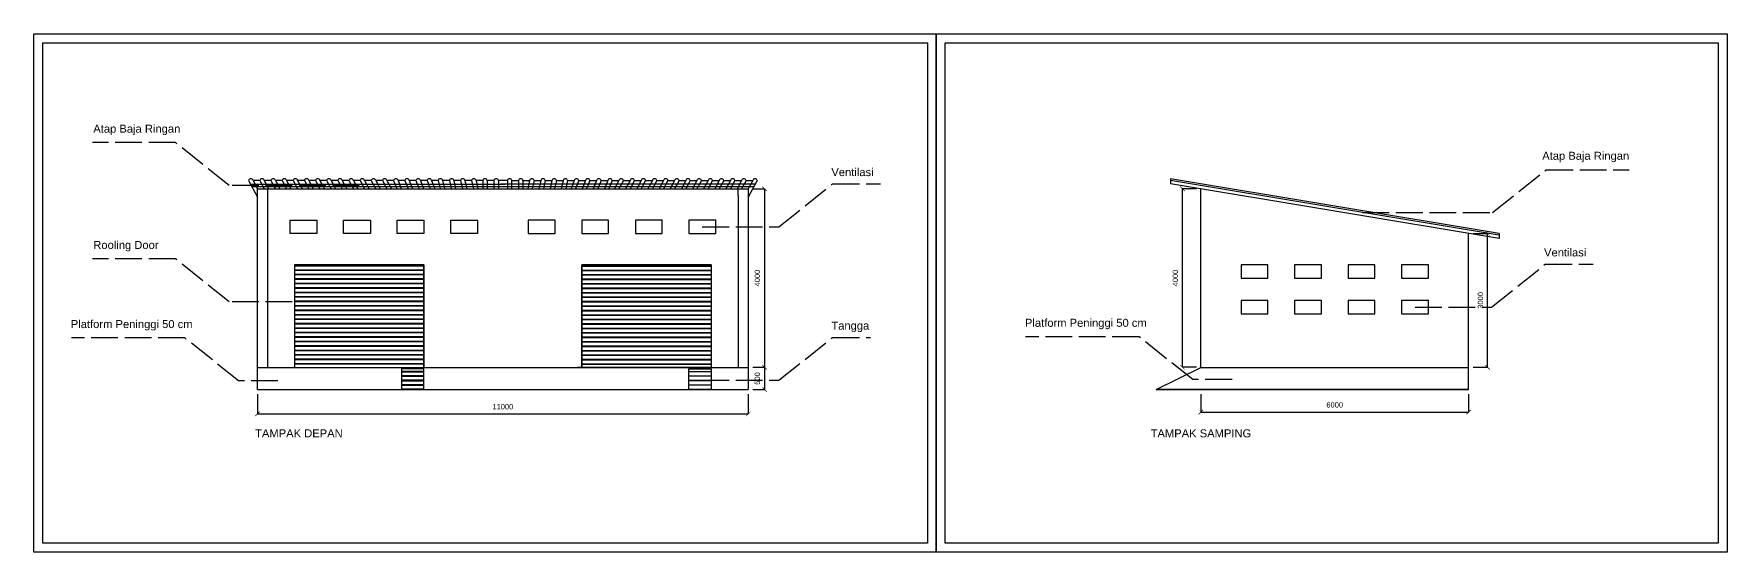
# Model space of a CAD drawing. Header units: millimetres. Extents: x -7159 to 79228, y 2019 to 23918.
# Drawn here: x 41275 to 79228, y 10350 to 21966 of the extents above; entities that cross this region are included whole.
import ezdxf

# ---------------------------------------------------------------- set-up
doc = ezdxf.new("R2010")
doc.units = ezdxf.units.MM
doc.header["$MEASUREMENT"] = 0
doc.linetypes.add('ACAD_ISO02W100', pattern=[15, 12, -3])
doc.styles.get("Standard").update_dxf_attribs({"font": 'arial.ttf'})
doc.dimstyles.get("Standard").update_dxf_attribs({"dimtxt": 120, "dimasz": 100, "dimexe": 0.18, "dimexo": 100, "dimgap": 100, "dimtad": 1, "dimdec": 0, "dimzin": 0, "dimdsep": 46, "dimtxsty": 'Standard', "dimblk": 'ARCHTICK', "dimcen": 0.09, "dimclrd": 1, "dimclre": 1, "dimclrt": 1, "dimadec": 0, "dimazin": 0, "dimtfac": 1, "dimtdec": 0, "dimtofl": 0, "dimtmove": 0, "dimatfit": 3, "dimldrblk": 'ARCHTICK', "dimfxl": 1, "dimtolj": 1, "dimtzin": 0, "dimarcsym": 0})

# ---------------------------------------------------------------- blocks, each defined once
blk = doc.blocks.new('_ArchTick')
at = {"color": 0, "linetype": 'ByBlock', "const_width": 0.15}
blk.add_lwpolyline([(-0.5, -0.5), (0.5, 0.5)], dxfattribs=at)
blk = doc.blocks.new('*D5')
at = {"color": 1, "lineweight": -2, "transparency": 16777216}
for p, q in [((46288, 13892), (46288, 13447)), ((57288, 13892), (57288, 13447)), ((46288, 13448), (57288, 13448))]:
    blk.add_line(p, q, dxfattribs=at)
at = {"layer": 'Defpoints', "color": 0, "transparency": 16777216}
for p in [(46288, 13992), (57288, 13992), (57288, 13448)]:
    blk.add_point(p, dxfattribs=at)
at = {"color": 1, "lineweight": -2, "transparency": 16777216, "xscale": 100, "yscale": 100, "zscale": 100, "rotation": 180}
blk.add_blockref('_ArchTick', (46288, 13448), dxfattribs=at)
at = {"color": 1, "lineweight": -2, "transparency": 16777216, "xscale": 100, "yscale": 100, "zscale": 100}
blk.add_blockref('_ArchTick', (57288, 13448), dxfattribs=at)
at = {"color": 1, "transparency": 16777216, "insert": (51788, 13609), "char_height": 120, "attachment_point": 5}
blk.add_mtext('\\A1;11000', dxfattribs=at)
blk = doc.blocks.new('*D6')
at = {"color": 1, "lineweight": -2, "transparency": 16777216}
for p, q in [((57388, 14492), (57652, 14492)), ((57652, 14492), (57652, 13992)), ((57388, 13992), (57652, 13992))]:
    blk.add_line(p, q, dxfattribs=at)
at = {"layer": 'Defpoints', "color": 0, "transparency": 16777216}
for p in [(57288, 14492), (57288, 13992), (57652, 13992)]:
    blk.add_point(p, dxfattribs=at)
at = {"color": 1, "lineweight": -2, "transparency": 16777216, "xscale": 100, "yscale": 100, "zscale": 100}
for p, rotation in [((57652, 14492), 90), ((57652, 13992), 270)]:
    blk.add_blockref('_ArchTick', p, dxfattribs=dict(at, rotation=rotation))
at = {"color": 1, "transparency": 16777216, "insert": (57491, 14242), "char_height": 120, "attachment_point": 5, "rotation": 90}
blk.add_mtext('\\A1;500', dxfattribs=at)
blk = doc.blocks.new('*D7')
at = {"color": 1, "lineweight": -2, "transparency": 16777216}
for p, q in [((57388, 18492), (57653, 18492)), ((57652, 18492), (57652, 14492)), ((57388, 14492), (57653, 14492))]:
    blk.add_line(p, q, dxfattribs=at)
at = {"layer": 'Defpoints', "color": 0, "transparency": 16777216}
for p in [(57288, 18492), (57288, 14492), (57652, 14492)]:
    blk.add_point(p, dxfattribs=at)
at = {"color": 1, "lineweight": -2, "transparency": 16777216, "xscale": 100, "yscale": 100, "zscale": 100}
for p, rotation in [((57652, 18492), 90), ((57652, 14492), 270)]:
    blk.add_blockref('_ArchTick', p, dxfattribs=dict(at, rotation=rotation))
at = {"color": 1, "transparency": 16777216, "insert": (57491, 16492), "char_height": 120, "attachment_point": 5, "rotation": 90}
blk.add_mtext('\\A1;4000', dxfattribs=at)
blk = doc.blocks.new('*D8')
at = {"color": 1, "lineweight": -2, "transparency": 16777216}
for p, q in [((67432, 13892), (67432, 13488)), ((73432, 13892), (73432, 13488)), ((67432, 13489), (73432, 13489))]:
    blk.add_line(p, q, dxfattribs=at)
at = {"layer": 'Defpoints', "color": 0, "transparency": 16777216}
for p in [(67432, 13992), (73432, 13992), (73432, 13489)]:
    blk.add_point(p, dxfattribs=at)
at = {"color": 1, "lineweight": -2, "transparency": 16777216, "xscale": 100, "yscale": 100, "zscale": 100, "rotation": 180}
blk.add_blockref('_ArchTick', (67432, 13489), dxfattribs=at)
at = {"color": 1, "lineweight": -2, "transparency": 16777216, "xscale": 100, "yscale": 100, "zscale": 100}
blk.add_blockref('_ArchTick', (73432, 13489), dxfattribs=at)
at = {"color": 1, "transparency": 16777216, "insert": (70432, 13650), "char_height": 120, "attachment_point": 5}
blk.add_mtext('\\A1;6000', dxfattribs=at)
blk = doc.blocks.new('*D9')
at = {"color": 1, "lineweight": -2, "transparency": 16777216}
for p, q in [((73532, 17492), (73860, 17492)), ((73860, 14492), (73860, 17492)), ((73532, 14492), (73860, 14492))]:
    blk.add_line(p, q, dxfattribs=at)
at = {"layer": 'Defpoints', "color": 0, "transparency": 16777216}
for p in [(73432, 17492), (73860, 17492), (73432, 14492)]:
    blk.add_point(p, dxfattribs=at)
at = {"color": 1, "lineweight": -2, "transparency": 16777216, "xscale": 100, "yscale": 100, "zscale": 100}
for p, rotation in [((73860, 17492), 90), ((73860, 14492), 270)]:
    blk.add_blockref('_ArchTick', p, dxfattribs=dict(at, rotation=rotation))
at = {"color": 1, "transparency": 16777216, "insert": (73699, 15992), "char_height": 120, "attachment_point": 5, "rotation": 90}
blk.add_mtext('\\A1;3000', dxfattribs=at)
blk = doc.blocks.new('*D10')
at = {"color": 1, "lineweight": -2, "transparency": 16777216}
for p, q in [((67332, 18492), (67020, 18492)), ((67020, 14492), (67020, 18492)), ((67332, 14492), (67020, 14492))]:
    blk.add_line(p, q, dxfattribs=at)
at = {"layer": 'Defpoints', "color": 0, "transparency": 16777216}
for p in [(67020, 18492), (67432, 18492), (67432, 14492)]:
    blk.add_point(p, dxfattribs=at)
at = {"color": 1, "lineweight": -2, "transparency": 16777216, "xscale": 100, "yscale": 100, "zscale": 100}
for p, rotation in [((67020, 18492), 90), ((67020, 14492), 270)]:
    blk.add_blockref('_ArchTick', p, dxfattribs=dict(at, rotation=rotation))
at = {"color": 1, "transparency": 16777216, "insert": (66859, 16492), "char_height": 120, "attachment_point": 5, "rotation": 90}
blk.add_mtext('\\A1;4000', dxfattribs=at)

msp = doc.modelspace()

# ---------------------------------------------------------------- hatches: boundary and pattern name
at = {"true_color": 0x636466}
h = msp.add_hatch(color=251, dxfattribs=at)
h.dxf.hatch_style = 1
h.paths.add_polyline_path([(50018.6, 14000.9), (49518.6, 14000.9), (49518.6, 13991.7), (50018.6, 13991.7)])
h = msp.add_hatch(color=251, dxfattribs=at)
h.dxf.hatch_style = 1
h.paths.add_polyline_path([(55957.9, 14000.9), (56457.9, 14000.9), (56457.9, 13991.7), (55957.9, 13991.7)])

# ---------------------------------------------------------------- linework, layer by layer
for points in [[(41275.2, 21965.8), (61501.5, 21965.8), (61501.5, 10349.8), (41275.2, 10349.8)], [(41475.2, 21765.8), (61301.5, 21765.8), (61301.5, 10549.8), (41475.2, 10549.8)], [(61501.5, 21965.8), (79227.7, 21965.8), (79227.7, 10349.8), (61501.5, 10349.8)], [(61701.5, 21765.8), (79027.7, 21765.8), (79027.7, 10549.8), (61701.5, 10549.8)]]:
    msp.add_lwpolyline(points, close=True)
at = {"linetype": 'ACAD_ISO02W100', "ltscale": 50}
for points in [[(48567.9, 18568.2), (45650.9, 18568.2), (44448.7, 19529), (42591.9, 19529)], [(56257.9, 17641.7), (57974.9, 17641.7), (59177.2, 18602.4), (60248.8, 18602.4)], [(71055.3, 17961), (73972.3, 17961), (75174.6, 18921.8), (77031.3, 18921.8)], [(48567.9, 15961.8), (45650.9, 15961.8), (44448.7, 16922.5), (42591.9, 16922.5)], [(72232.3, 15841.7), (73949.3, 15841.7), (75151.5, 16802.4), (76223.1, 16802.4)], [(46744.9, 14188.6), (45862.8, 14188.6), (44660.6, 15149.4), (42116.2, 15149.4)], [(56257.9, 14200.9), (57974.9, 14200.9), (59177.2, 15161.6), (60026.4, 15161.6)], [(68131.2, 14217.2), (67249.1, 14217.2), (66046.8, 15178), (63502.5, 15178)]]:
    msp.add_lwpolyline(points, dxfattribs=at)
for points in [[(46087.9, 18678.7), (46287.9, 18304.6)], [(46337.9, 18678.7), (46287.9, 18678.7), (46187.9, 18678.7)], [(46187.9, 18678.7), (46287.9, 18491.7)], [(46337.9, 18678.7), (46437.9, 18491.7)], [(46587.9, 18678.7), (46437.9, 18678.7)], [(46437.9, 18678.7), (46537.9, 18491.7)], [(46587.9, 18678.7), (46687.9, 18491.7)], [(46837.9, 18678.7), (46687.9, 18678.7)], [(46687.9, 18678.7), (46787.9, 18491.7)], [(46837.9, 18678.7), (46937.9, 18491.7)], [(47087.9, 18678.7), (46937.9, 18678.7)], [(46937.9, 18678.7), (47037.9, 18491.7)], [(47087.9, 18678.7), (47187.9, 18491.7)], [(47337.9, 18678.7), (47187.9, 18678.7)], [(47187.9, 18678.7), (47287.9, 18491.7)], [(47337.9, 18678.7), (47437.9, 18491.7)], [(47587.9, 18678.7), (47437.9, 18678.7)], [(47437.9, 18678.7), (47537.9, 18491.7)], [(47587.9, 18678.7), (47687.9, 18491.7)], [(47837.9, 18678.7), (47687.9, 18678.7)], [(47687.9, 18678.7), (47787.9, 18491.7)], [(47837.9, 18678.7), (47937.9, 18491.7)], [(48087.9, 18678.7), (47937.9, 18678.7)], [(47937.9, 18678.7), (48037.9, 18491.7)], [(48087.9, 18678.7), (48187.9, 18491.7)], [(48337.9, 18678.7), (48187.9, 18678.7)], [(48187.9, 18678.7), (48287.9, 18491.7)], [(48337.9, 18678.7), (48437.9, 18491.7)], [(48587.9, 18678.7), (48437.9, 18678.7)], [(48437.9, 18678.7), (48537.9, 18491.7)], [(48587.9, 18678.7), (48687.9, 18491.7)], [(48837.9, 18678.7), (48687.9, 18678.7)], [(48687.9, 18678.7), (48787.9, 18491.7)], [(48837.9, 18678.7), (48937.9, 18491.7)], [(49087.9, 18678.7), (48937.9, 18678.7)], [(48937.9, 18678.7), (49037.9, 18491.7)], [(49087.9, 18678.7), (49187.9, 18491.7)], [(49337.9, 18678.7), (49187.9, 18678.7)], [(49187.9, 18678.7), (49287.9, 18491.7)], [(49337.9, 18678.7), (49411.3, 18491.7)], [(49587.9, 18678.7), (49437.9, 18678.7)], [(49437.9, 18678.7), (49511.3, 18491.7)], [(49587.9, 18678.7), (49661.3, 18491.7)], [(49837.9, 18678.7), (49687.9, 18678.7)], [(49687.9, 18678.7), (49761.3, 18491.7)], [(49837.9, 18678.7), (49911.3, 18491.7)], [(50087.9, 18678.7), (49937.9, 18678.7)], [(49937.9, 18678.7), (50011.3, 18491.7)], [(50087.9, 18678.7), (50161.3, 18491.7)], [(50337.9, 18678.7), (50187.9, 18678.7)], [(50187.9, 18678.7), (50261.3, 18491.7)], [(50337.6, 18680.7), (50379, 18493.6)], [(50587.9, 18678.7), (50437.9, 18678.7)], [(50437.9, 18678.7), (50479.3, 18491.7)], [(50587.6, 18680.7), (50629, 18493.6)], [(50837.9, 18678.7), (50687.9, 18678.7)], [(50687.9, 18678.7), (50729.3, 18491.7)], [(50837.6, 18680.7), (50879, 18493.6)], [(51087.9, 18678.7), (50937.9, 18678.7)], [(50937.9, 18678.7), (50979.3, 18491.7)], [(51087.6, 18680.7), (51129, 18493.6)], [(51337.9, 18678.7), (51187.9, 18678.7)], [(51187.9, 18678.7), (51229.3, 18491.7)], [(51337.9, 18678.7), (51337.9, 18491.7)], [(51587.9, 18678.7), (51437.9, 18678.7)], [(51437.9, 18678.7), (51437.9, 18491.7)], [(51587.9, 18678.7), (51587.9, 18491.7)], [(51887.9, 18678.7), (51687.9, 18678.7)], [(51687.9, 18678.7), (51687.9, 18491.7)], [(51887.9, 18678.7), (51887.9, 18491.7)], [(51983.9, 18678.7), (51983.9, 18491.7)], [(51987.9, 18678.7), (52137.9, 18678.7)], [(52137.9, 18678.7), (52137.9, 18491.7)], [(52237.9, 18678.7), (52387.9, 18678.7)], [(52237.9, 18678.7), (52237.9, 18491.7)], [(52387.9, 18678.7), (52346.5, 18491.7)], [(52488.3, 18680.7), (52446.9, 18493.6)], [(52487.9, 18678.7), (52637.9, 18678.7)], [(52637.9, 18678.7), (52596.5, 18491.7)], [(52738.3, 18680.7), (52696.9, 18493.6)], [(52737.9, 18678.7), (52887.9, 18678.7)], [(52887.9, 18678.7), (52846.5, 18491.7)], [(52988.3, 18680.7), (52946.9, 18493.6)], [(52987.9, 18678.7), (53137.9, 18678.7)], [(53137.9, 18678.7), (53096.5, 18491.7)], [(53238.3, 18680.7), (53196.9, 18493.6)], [(53237.9, 18678.7), (53387.9, 18678.7)], [(53387.9, 18678.7), (53314.6, 18491.7)], [(53487.9, 18678.7), (53414.6, 18491.7)], [(53487.9, 18678.7), (53637.9, 18678.7)], [(53637.9, 18678.7), (53564.6, 18491.7)], [(53737.9, 18678.7), (53664.6, 18491.7)], [(53737.9, 18678.7), (53887.9, 18678.7)], [(53887.9, 18678.7), (53814.6, 18491.7)], [(53987.9, 18678.7), (53914.6, 18491.7)], [(53987.9, 18678.7), (54137.9, 18678.7)], [(54137.9, 18678.7), (54064.6, 18491.7)], [(54237.9, 18678.7), (54164.6, 18491.7)], [(54237.9, 18678.7), (54387.9, 18678.7)], [(54387.9, 18678.7), (54287.9, 18491.7)], [(54487.9, 18678.7), (54387.9, 18491.7)], [(54487.9, 18678.7), (54637.9, 18678.7)], [(54637.9, 18678.7), (54537.9, 18491.7)], [(54737.9, 18678.7), (54637.9, 18491.7)], [(54737.9, 18678.7), (54887.9, 18678.7)], [(54887.9, 18678.7), (54787.9, 18491.7)], [(54987.9, 18678.7), (54887.9, 18491.7)], [(54987.9, 18678.7), (55137.9, 18678.7)], [(55137.9, 18678.7), (55037.9, 18491.7)], [(55237.9, 18678.7), (55137.9, 18491.7)], [(55237.9, 18678.7), (55387.9, 18678.7)], [(55387.9, 18678.7), (55287.9, 18491.7)], [(55487.9, 18678.7), (55387.9, 18491.7)], [(55487.9, 18678.7), (55637.9, 18678.7)], [(55637.9, 18678.7), (55537.9, 18491.7)], [(55737.9, 18678.7), (55637.9, 18491.7)], [(55737.9, 18678.7), (55887.9, 18678.7)], [(55887.9, 18678.7), (55787.9, 18491.7)], [(55987.9, 18678.7), (55887.9, 18491.7)], [(55987.9, 18678.7), (56137.9, 18678.7)], [(56137.9, 18678.7), (56037.9, 18491.7)], [(56237.9, 18678.7), (56137.9, 18491.7)], [(56237.9, 18678.7), (56387.9, 18678.7)], [(56387.9, 18678.7), (56287.9, 18491.7)], [(56487.9, 18678.7), (56387.9, 18491.7)], [(56487.9, 18678.7), (56637.9, 18678.7)], [(56637.9, 18678.7), (56537.9, 18491.7)], [(56737.9, 18678.7), (56637.9, 18491.7)], [(56737.9, 18678.7), (56887.9, 18678.7)], [(56887.9, 18678.7), (56787.9, 18491.7)], [(56987.9, 18678.7), (56887.9, 18491.7)], [(56987.9, 18678.7), (57137.9, 18678.7)], [(57137.9, 18678.7), (57037.9, 18491.7)], [(57237.9, 18678.7), (57137.9, 18491.7)], [(57237.9, 18678.7), (57287.9, 18678.7), (57387.9, 18678.7)], [(57387.9, 18678.7), (57287.9, 18491.7)], [(57487.9, 18678.7), (57287.9, 18304.6)], [(74115.4, 17491.5), (66749.1, 18719.3)], [(66749.1, 18719.3), (66749.1, 18605.5)], [(74115.4, 17451), (66749.1, 18678.7)], [(74115.4, 17377.8), (66749.1, 18605.5)], [(46132.8, 18594.9), (51832.8, 18594.9)], [(46160.6, 18542.8), (57415.3, 18542.8)], [(46287.9, 14491.7), (46287.9, 18491.7), (57287.9, 18491.7), (57287.9, 14491.7)], [(46517.9, 18341.7), (46517.9, 18491.7)], [(46517.9, 14491.7), (46517.9, 18341.7)], [(57443.1, 18594.9), (51743.1, 18594.9)], [(57057.9, 18341.7), (57057.9, 18491.7)], [(57057.9, 18341.7), (57057.9, 18491.7)], [(57057.9, 18341.7), (57057.9, 14491.7)], [(67432.3, 14491.7), (67432.3, 18491.7)], [(47017.9, 17791.7), (47617.9, 17791.7), (47617.9, 17491.7), (47017.9, 17491.7), (47017.9, 17791.7)], [(48217.9, 17791.7), (48817.9, 17791.7), (48817.9, 17491.7), (48217.9, 17491.7), (48217.9, 17791.7)], [(49417.9, 17791.7), (50017.9, 17791.7), (50017.9, 17491.7), (49417.9, 17491.7), (49417.9, 17791.7)], [(50617.9, 17791.7), (51217.9, 17791.7), (51217.9, 17491.7), (50617.9, 17491.7), (50617.9, 17791.7)], [(52957.9, 17791.7), (52357.9, 17791.7), (52357.9, 17491.7), (52957.9, 17491.7), (52957.9, 17791.7)], [(54157.9, 17791.7), (53557.9, 17791.7), (53557.9, 17491.7), (54157.9, 17491.7), (54157.9, 17791.7)], [(55357.9, 17791.7), (54757.9, 17791.7), (54757.9, 17491.7), (55357.9, 17491.7), (55357.9, 17791.7)], [(56557.9, 17791.7), (55957.9, 17791.7), (55957.9, 17491.7), (56557.9, 17491.7), (56557.9, 17791.7)], [(73432.3, 13991.7), (73432.3, 17491.7)], [(73432.3, 14491.7), (73432.3, 17491.7)], [(74115.4, 17491.5), (74115.4, 17377.8)], [(50017.9, 16791.7), (47117.9, 16791.7), (47117.9, 14491.7)], [(50017.9, 16791.7), (47117.9, 16791.7), (47117.9, 14491.7), (50117.9, 14491.7)], [(50017.9, 16791.7), (47117.9, 16791.7)], [(47117.9, 16791.7), (50017.9, 16791.7), (50017.9, 14491.7)], [(50017.9, 16771.8), (47117.9, 16771.8)], [(50017.9, 16761.8), (47117.9, 16761.8)], [(50017.9, 14491.7), (50017.9, 16791.7)], [(53557.9, 16791.7), (56457.9, 16791.7), (56457.9, 14491.7), (53457.9, 14491.7)], [(53557.9, 16791.7), (56457.9, 16791.7), (56457.9, 14491.7)], [(53557.9, 16791.7), (56457.9, 16791.7)], [(53557.9, 14491.7), (53557.9, 16791.7)], [(56457.9, 16791.7), (53557.9, 16791.7), (53557.9, 14491.7)], [(53557.9, 16771.8), (56457.9, 16771.8)], [(53557.9, 16761.8), (56457.9, 16761.8)], [(68932.3, 16791.7), (68332.3, 16791.7), (68332.3, 16491.7), (68932.3, 16491.7), (68932.3, 16791.7)], [(70132.3, 16791.7), (69532.3, 16791.7), (69532.3, 16491.7), (70132.3, 16491.7), (70132.3, 16791.7)], [(71332.3, 16791.7), (70732.3, 16791.7), (70732.3, 16491.7), (71332.3, 16491.7), (71332.3, 16791.7)], [(72532.3, 16791.7), (71932.3, 16791.7), (71932.3, 16491.7), (72532.3, 16491.7), (72532.3, 16791.7)], [(50017.9, 16671.8), (47117.9, 16671.8)], [(50017.9, 16661.8), (47117.9, 16661.8)], [(50017.9, 16571.8), (47117.9, 16571.8)], [(50017.9, 16561.8), (47117.9, 16561.8)], [(50017.9, 16471.8), (47117.9, 16471.8)], [(50017.9, 16461.8), (47117.9, 16461.8)], [(50017.9, 16371.8), (47117.9, 16371.8)], [(50017.9, 16361.8), (47117.9, 16361.8)], [(53557.9, 16671.8), (56457.9, 16671.8)], [(53557.9, 16661.8), (56457.9, 16661.8)], [(53557.9, 16571.8), (56457.9, 16571.8)], [(53557.9, 16561.8), (56457.9, 16561.8)], [(53557.9, 16471.8), (56457.9, 16471.8)], [(53557.9, 16461.8), (56457.9, 16461.8)], [(53557.9, 16371.8), (56457.9, 16371.8)], [(53557.9, 16361.8), (56457.9, 16361.8)], [(50017.9, 16271.8), (47117.9, 16271.8)], [(50017.9, 16261.8), (47117.9, 16261.8)], [(50017.9, 16171.8), (47117.9, 16171.8)], [(50017.9, 16161.8), (47117.9, 16161.8)], [(50017.9, 16071.8), (47117.9, 16071.8)], [(50017.9, 16061.8), (47117.9, 16061.8)], [(50017.9, 15971.8), (47117.9, 15971.8)], [(50017.9, 15961.8), (47117.9, 15961.8)], [(53557.9, 16271.8), (56457.9, 16271.8)], [(53557.9, 16261.8), (56457.9, 16261.8)], [(53557.9, 16171.8), (56457.9, 16171.8)], [(53557.9, 16161.8), (56457.9, 16161.8)], [(53557.9, 16071.8), (56457.9, 16071.8)], [(53557.9, 16061.8), (56457.9, 16061.8)], [(53557.9, 15971.8), (56457.9, 15971.8)], [(53557.9, 15961.8), (56457.9, 15961.8)], [(68932.3, 15991.7), (68332.3, 15991.7), (68332.3, 15691.7), (68932.3, 15691.7), (68932.3, 15991.7)], [(70132.3, 15991.7), (69532.3, 15991.7), (69532.3, 15691.7), (70132.3, 15691.7), (70132.3, 15991.7)], [(71332.3, 15991.7), (70732.3, 15991.7), (70732.3, 15691.7), (71332.3, 15691.7), (71332.3, 15991.7)], [(72532.3, 15991.7), (71932.3, 15991.7), (71932.3, 15691.7), (72532.3, 15691.7), (72532.3, 15991.7)], [(50017.9, 15871.8), (47117.9, 15871.8)], [(50017.9, 15861.8), (47117.9, 15861.8)], [(50017.9, 15771.8), (47117.9, 15771.8)], [(50017.9, 15761.8), (47117.9, 15761.8)], [(50017.9, 15671.8), (47117.9, 15671.8)], [(50017.9, 15661.8), (47117.9, 15661.8)], [(50017.9, 15571.8), (47117.9, 15571.8)], [(50017.9, 15561.8), (47117.9, 15561.8)], [(53557.9, 15871.8), (56457.9, 15871.8)], [(53557.9, 15861.8), (56457.9, 15861.8)], [(53557.9, 15771.8), (56457.9, 15771.8)], [(53557.9, 15761.8), (56457.9, 15761.8)], [(53557.9, 15671.8), (56457.9, 15671.8)], [(53557.9, 15661.8), (56457.9, 15661.8)], [(53557.9, 15571.8), (56457.9, 15571.8)], [(53557.9, 15561.8), (56457.9, 15561.8)], [(50017.9, 15471.8), (47117.9, 15471.8)], [(50017.9, 15461.8), (47117.9, 15461.8)], [(50017.9, 15371.8), (47117.9, 15371.8)], [(50017.9, 15361.8), (47117.9, 15361.8)], [(50017.9, 15271.8), (47117.9, 15271.8)], [(50017.9, 15261.8), (47117.9, 15261.8)], [(53557.9, 15471.8), (56457.9, 15471.8)], [(53557.9, 15461.8), (56457.9, 15461.8)], [(53557.9, 15371.8), (56457.9, 15371.8)], [(53557.9, 15361.8), (56457.9, 15361.8)], [(53557.9, 15271.8), (56457.9, 15271.8)], [(53557.9, 15261.8), (56457.9, 15261.8)], [(50017.9, 15171.8), (47117.9, 15171.8)], [(50017.9, 15161.8), (47117.9, 15161.8)], [(50017.9, 15071.8), (47117.9, 15071.8)], [(50017.9, 15061.8), (47117.9, 15061.8)], [(50017.9, 14971.8), (47117.9, 14971.8)], [(50017.9, 14961.8), (47117.9, 14961.8)], [(50017.9, 14871.8), (47117.9, 14871.8)], [(50017.9, 14861.8), (47117.9, 14861.8)], [(53557.9, 15171.8), (56457.9, 15171.8)], [(53557.9, 15161.8), (56457.9, 15161.8)], [(53557.9, 15071.8), (56457.9, 15071.8)], [(53557.9, 15061.8), (56457.9, 15061.8)], [(53557.9, 14971.8), (56457.9, 14971.8)], [(53557.9, 14961.8), (56457.9, 14961.8)], [(53557.9, 14871.8), (56457.9, 14871.8)], [(53557.9, 14861.8), (56457.9, 14861.8)], [(46287.9, 13991.7), (46287.9, 14491.7), (57287.9, 14491.7), (57287.9, 13991.7)], [(50017.9, 14771.8), (47117.9, 14771.8)], [(50017.9, 14761.8), (47117.9, 14761.8)], [(50017.9, 14671.8), (47117.9, 14671.8)], [(50017.9, 14661.8), (47117.9, 14661.8)], [(50017.9, 14571.8), (47117.9, 14571.8)], [(50017.9, 14561.8), (47117.9, 14561.8)], [(49518.6, 14460), (49518.6, 14391.7), (50018.6, 14391.7), (50018.6, 14460)], [(50018.6, 14460), (49518.6, 14460)], [(53557.9, 14771.8), (56457.9, 14771.8)], [(53557.9, 14761.8), (56457.9, 14761.8)], [(53557.9, 14671.8), (56457.9, 14671.8)], [(53557.9, 14661.8), (56457.9, 14661.8)], [(53557.9, 14571.8), (56457.9, 14571.8)], [(53557.9, 14561.8), (56457.9, 14561.8)], [(56457.9, 14460), (56457.9, 14391.7), (55957.9, 14391.7), (55957.9, 14460)], [(55957.9, 14460), (56457.9, 14460)], [(66432.3, 13991.7), (67432.3, 14491.7)], [(67432.3, 14491.7), (73432.3, 14491.7)], [(50018.6, 14400.9), (49518.6, 14400.9)], [(49518.6, 14391.7), (49518.6, 14291.7), (50018.6, 14291.7), (50018.6, 14391.7)], [(50018.6, 14300.9), (49518.6, 14300.9)], [(49518.6, 14291.7), (49518.6, 14191.7), (50018.6, 14191.7), (50018.6, 14291.7)], [(50018.6, 14200.9), (49518.6, 14200.9)], [(49518.6, 14191.7), (49518.6, 14091.7), (50018.6, 14091.7), (50018.6, 14191.7)], [(50018.6, 14100.9), (49518.6, 14100.9)], [(49518.6, 14091.7), (49518.6, 13991.7), (50018.6, 13991.7), (50018.6, 14091.7)], [(55957.9, 14400.9), (56457.9, 14400.9)], [(56457.9, 14391.7), (56457.9, 14291.7), (55957.9, 14291.7), (55957.9, 14391.7)], [(55957.9, 14300.9), (56457.9, 14300.9)], [(56457.9, 14291.7), (56457.9, 14191.7), (55957.9, 14191.7), (55957.9, 14291.7)], [(55957.9, 14200.9), (56457.9, 14200.9)], [(56457.9, 14191.7), (56457.9, 14091.7), (55957.9, 14091.7), (55957.9, 14191.7)], [(55957.9, 14100.9), (56457.9, 14100.9)], [(56457.9, 14091.7), (56457.9, 13991.7), (55957.9, 13991.7), (55957.9, 14091.7)], [(46287.9, 13991.7), (57287.9, 13991.7)], [(50018.6, 14000.9), (49518.6, 14000.9)], [(55957.9, 14000.9), (56457.9, 14000.9)], [(66432.3, 13991.7), (73432.3, 13991.7)], [(67432.3, 13991.7), (66432.3, 13991.7)], [(73432.3, 13991.7), (67432.3, 13991.7)]]:
    msp.add_lwpolyline(points)
for centre in [(46137.9, 18668.2), (46387.9, 18668.2), (46637.9, 18668.2), (46887.9, 18668.2), (47137.9, 18668.2), (47387.9, 18668.2), (47637.9, 18668.2), (47887.9, 18668.2), (48137.9, 18668.2), (48387.9, 18668.2), (48637.9, 18668.2), (48887.9, 18668.2), (49137.9, 18668.2), (49387.9, 18668.2), (49637.9, 18668.2), (49887.9, 18668.2), (50137.9, 18668.2), (50387.9, 18668.2), (50637.9, 18668.2), (50887.9, 18668.2), (51137.9, 18668.2), (51387.9, 18668.2), (51637.9, 18668.2), (51937.9, 18668.2), (52187.9, 18668.2), (52437.9, 18668.2), (52687.9, 18668.2), (52937.9, 18668.2), (53187.9, 18668.2), (53437.9, 18668.2), (53687.9, 18668.2), (53937.9, 18668.2), (54187.9, 18668.2), (54437.9, 18668.2), (54687.9, 18668.2), (54937.9, 18668.2), (55187.9, 18668.2), (55437.9, 18668.2), (55687.9, 18668.2), (55937.9, 18668.2), (56187.9, 18668.2), (56437.9, 18668.2), (56687.9, 18668.2), (56937.9, 18668.2), (57187.9, 18668.2), (57437.9, 18668.2)]:
    msp.add_arc(centre, 51.1, 11.92872, 168.07128)

# ---------------------------------------------------------------- texts
for s, height, p in [('Atap Baja Ringan', 179.364, (42607.3, 19751)), ('Atap Baja Ringan', 179.364, (75083.4, 19143.8)), ('Ventilasi', 179.36, (59150.1, 18777.8)), ('Rooling Door', 179.364, (42607.3, 17144.6)), ('Ventilasi', 179.36, (75124.4, 16977.8)), ('Platform Peninggi 50 cm', 179.364, (63489, 15400)), ('Platform Peninggi 50 cm', 179.364, (42102.7, 15371.4)), ('Tangga', 179.36, (59150.1, 15337)), ('TAMPAK DEPAN', 179.364, (46234.1, 12922.8)), ('TAMPAK SAMPING', 179.364, (66305.8, 12922.8))]:
    msp.add_text(s, height=height).set_placement(p)

# ---------------------------------------------------------------- dimensions: what is measured, and where the dimension line sits
for base, p1, p2, picture, middle in [((57652.4, 14491.7), (57287.9, 18491.7), (57287.9, 14491.7), '*D7', (57491.2, 16491.7)), ((67020.1, 18491.7), (67432.3, 14491.7), (67432.3, 18491.7), '*D10', (66858.8, 16491.7)), ((73860.2, 17491.7), (73432.3, 14491.7), (73432.3, 17491.7), '*D9', (73698.9, 15991.7)), ((57652.1, 13991.7), (57287.9, 14491.7), (57287.9, 13991.7), '*D6', (57490.8, 14241.7))]:
    dim = msp.add_linear_dim(base=base, p1=p1, p2=p2, angle=90, dimstyle='Standard')
    dim.commit()
    dim.dimension.update_dxf_attribs({"geometry": picture, "text_midpoint": middle})
for base, p1, p2, picture, middle in [((57287.9, 13447.7), (46287.9, 13991.7), (57287.9, 13991.7), '*D5', (51787.9, 13608.9)), ((73432.3, 13488.6), (67432.3, 13991.7), (73432.3, 13991.7), '*D8', (70432.3, 13649.8))]:
    dim = msp.add_linear_dim(base=base, p1=p1, p2=p2, dimstyle='Standard')
    dim.commit()
    dim.dimension.update_dxf_attribs({"geometry": picture, "text_midpoint": middle})

doc.saveas('drawing.dxf')
